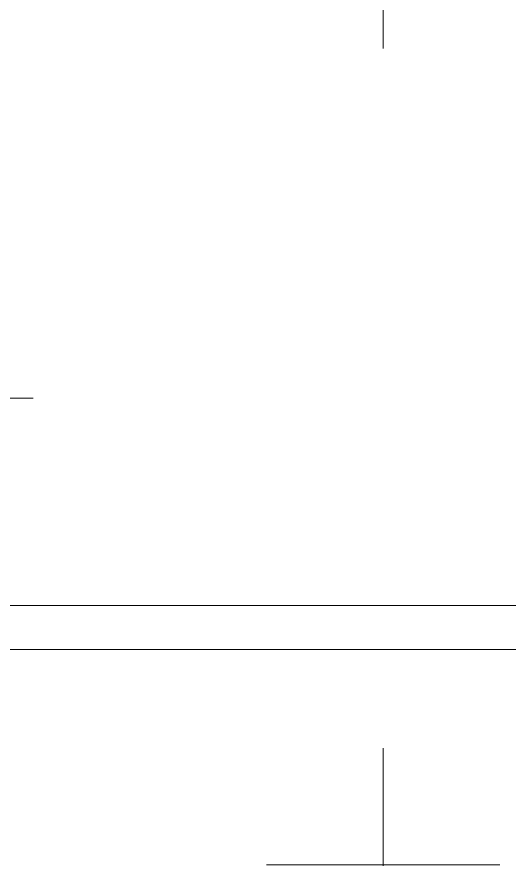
# Model space of a CAD drawing. Header units: millimetres. Extents: x 845401 to 948039, y 511594 to 550263.
# Drawn here: x 901463 to 901798, y 535869 to 536442 of the extents above; entities that cross this region are included whole.
import ezdxf

# ---------------------------------------------------------------- set-up
doc = ezdxf.new("R2010")
doc.units = ezdxf.units.MM
doc.layers.add('00', color=7, linetype='Continuous')
doc.layers.add('A-剖-0.10mm.......SECT-L01', color=255, linetype='Continuous', lineweight=18)
doc.layers.add('物流设备', color=7, linetype='Continuous', lineweight=5)

# ---------------------------------------------------------------- blocks, each defined once
blk = doc.blocks.new('*U100537')
at = {"color": 1}
blk.add_lwpolyline([(0, -630), (7920.6, -630), (7920.6, 630), (0, 630)], close=True, dxfattribs=at)
at = {"color": 4}
blk.add_lwpolyline([(0, -600), (7920.6, -600), (7920.6, 600), (0, 600)], close=True, dxfattribs=at)
at = {"color": 2}
blk.add_lwpolyline([(0, -630), (7920.6, -630), (7920.6, -830), (0, -830)], close=True, dxfattribs=at)
for tag, p in [('设备编号', (485.24, 55.29)), ('设备高度', (489.75, -155.56))]:
    blk.add_attdef(tag, p, '', height=100)
at = {"flags": 1}
blk.add_attdef('设备类型', (14421.9, -37.08), '', height=100, dxfattribs=at)
blk = doc.blocks.new('C线')
at = {"layer": '物流设备', "color": 0}
blk.add_blockref('*U100537', (979688.08, 475479.52, 25.38), dxfattribs=at)
blk = doc.blocks.new('BC线平台')
at = {"layer": 'A-剖-0.10mm.......SECT-L01'}
h = blk.add_hatch(dxfattribs=at)
h.set_pattern_fill('CROSS', color=2, scale=50)
h.set_pattern_definition([(0, (691447.87, 341554.85), (317.5, 317.5), [158.75, -476.25]), (90, (691527.24, 341475.47), (-317.5, 317.5), [158.75, -476.25])])
h.paths.add_polyline_path([(772874.46, 370095.42), (786169.72, 370095.42), (786169.72, 367097.04), (772874.46, 367097.04)])

msp = doc.modelspace()

# ---------------------------------------------------------------- block references
at = {"layer": '00'}
for name, p in [('BC线平台', (120688.34, 168041.31, -0.98)), ('C线', (-81869.83, 61162.22))]:
    msp.add_blockref(name, p, dxfattribs=at)

doc.saveas('drawing.dxf')
